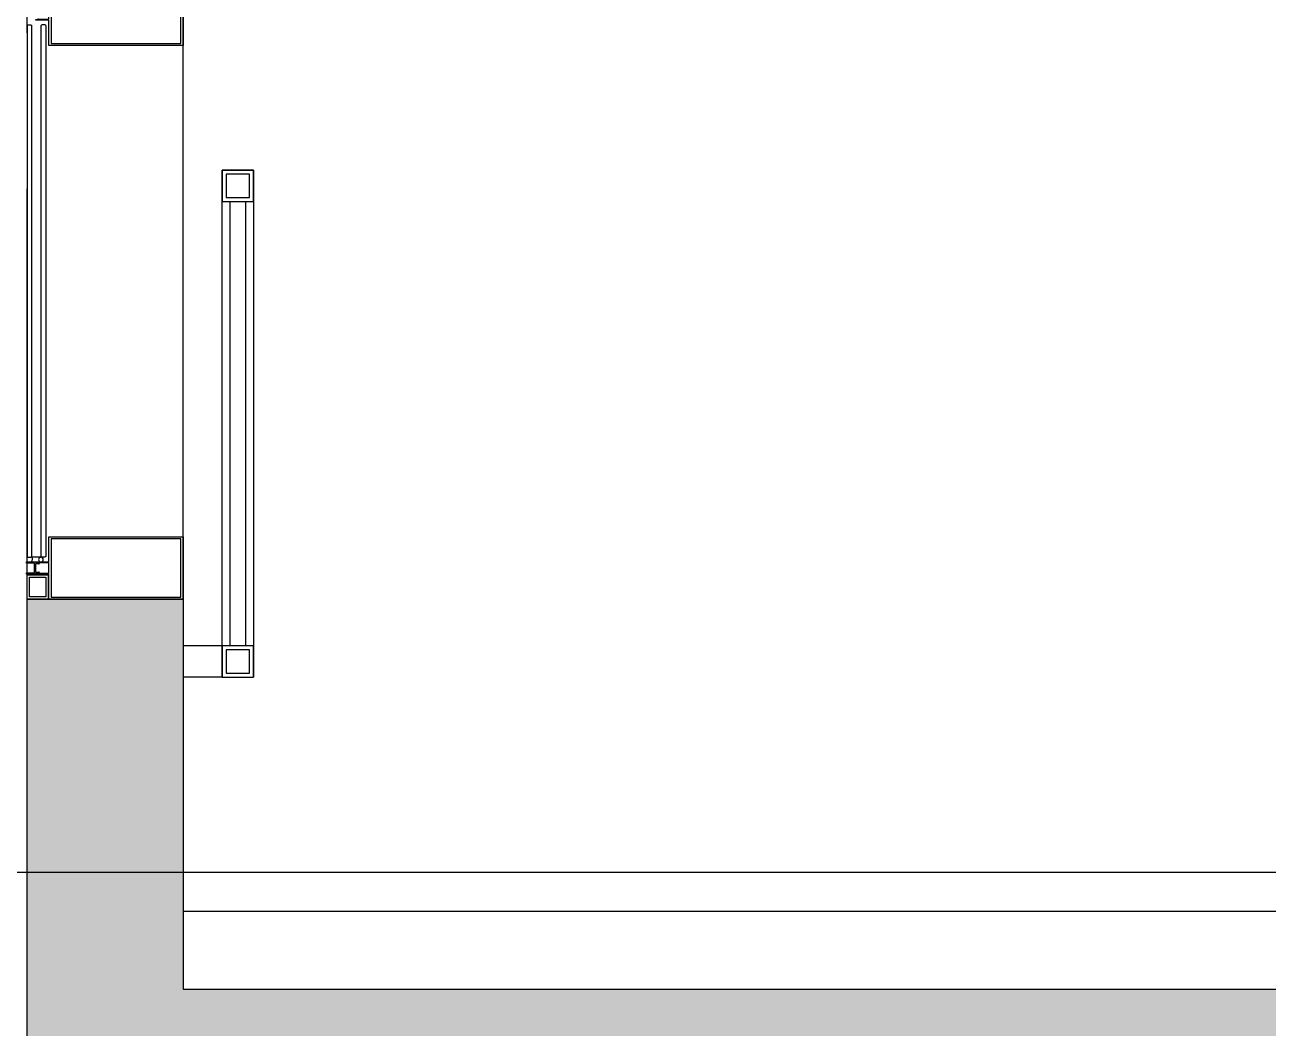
# Model space of a CAD drawing. Extents: x 1980812 to 2578970, y -669191 to 284498.
# Drawn here: x 2538766 to 2540358, y -260690 to -259404 of the extents above; entities that cross this region are included whole.
import ezdxf

# ---------------------------------------------------------------- set-up
doc = ezdxf.new("R2010")
doc.units = 0
doc.header["$LTSCALE"] = 1000
doc.header["$MEASUREMENT"] = 0
doc.linetypes.add('DOTE', pattern=[2.42, 2, -0.2, 0.02, -0.2])
for name, color, linetype in [('A-SECT-MCUT', 1, 'Continuous'), ('A-SECT-MCUT-FINE', 137, 'Continuous'), ('dote', 1, 'DOTE'), ('SPACE_HATCH', 8, 'Continuous'), ('WALL', 4, 'Continuous'), ('WINDOW', 2, 'Continuous'), ('栏杆', 143, 'Continuous'), ('空线', 3, 'Continuous'), ('面层', 31, 'Continuous')]:
    doc.layers.add(name, color=color, linetype=linetype)

# ---------------------------------------------------------------- blocks, each defined once
blk = doc.blocks.new('A$C32E42E09')
at = {"layer": '栏杆', "color": 2}
for p, q in [((60, 763.5), (60, 193.5)), ((80, 763.5), (80, 193.5))]:
    blk.add_line(p, q, dxfattribs=at)
at = {"layer": '栏杆'}
for p, q in [((50, 193.5), (0, 193.5)), ((50, 153.5), (0, 153.5))]:
    blk.add_line(p, q, dxfattribs=at)
blk.add_lwpolyline([(50, 153.5), (50, 803.5), (90, 803.5), (90, 153.5)], dxfattribs=at)
at = {"layer": '栏杆', "color": 2}
for points in [[(50, 763.5), (90, 763.5), (90, 803.5), (50, 803.5)], [(55, 768.5), (85, 768.5), (85, 798.5), (55, 798.5)], [(50, 153.5), (90, 153.5), (90, 193.5), (50, 193.5)], [(55, 158.5), (85, 158.5), (85, 188.5), (55, 188.5)]]:
    blk.add_lwpolyline(points, close=True, dxfattribs=at)
blk = doc.blocks.new('19层')
at = {"layer": 'SPACE_HATCH'}
h = blk.add_hatch(color=256, dxfattribs=at)
h.dxf.hatch_style = 1
h.paths.add_polyline_path([(26200, -250), (19000, -250), (19000, -1350), (18500, -1350), (18500, -250), (14577.7, -250), (10600, -250), (10600, -250), (10600, -1350), (10100, -1350), (10100, -250), (3300, -250), (3300, -900), (2900, -900), (2900, -250), (50, -250), (50, -800), (670, -800), (670, -900), (-200, -900), (-200, 150), (-200, 350), (0, 350), (0, -150), (14234.9, -150), (28900, -150), (28900, 350), (29100, 350), (29100, 150), (29100, 150), (29100, -900), (28230, -900), (28230, -800), (28850, -800), (28850, -250), (26600, -250), (26600, -900), (26200, -900)])
at = {"layer": 'WALL'}
for p, q in [((28900, 350, 0), (28900, -150, 0)), ((29100, 350, 0), (28900, 350, 0)), ((29100, 150, 0), (29100, 350, 0)), ((29100, 150, 0), (29100, 350, 0)), ((29100, 150, 0), (29100, 150, 0)), ((29100, -900, 0), (29100, 150, 0)), ((29100, 150, 0), (29100, 150, 0)), ((28900, -150, 0), (14234.9, -150, 0))]:
    blk.add_line(p, q, dxfattribs=at)
at = {"layer": '面层'}
for p, q in [((28900, 0, 0), (14234.9, 0, 0)), ((28900, -50, 0), (14234.9, -50, 0))]:
    blk.add_line(p, q, dxfattribs=at)
at = {"layer": '栏杆', "xscale": -1, "rotation": 359.9999999999997}
blk.add_blockref('A$C32E42E09', (28900, 96.5, 0), dxfattribs=at)
blk = doc.blocks.new('pm5')
at = {"layer": 'A-SECT-MCUT', "elevation": 0}
for points in [[(28900, -2900), (28900, -2940), (29035.6, -2940), (29072, -2940), (29072, -2907.8), (29088.7, -2907.8), (29088.7, -2906.9), (29085.2, -2906), (29084.7, -2906.6), (29072, -2906.6), (29072, -2900), (29072, -2893.5), (29084.7, -2893.5), (29085.2, -2894), (29088.7, -2893.1), (29088.7, -2892.3), (29072, -2892.3), (29072, -2860), (29035.6, -2860), (28900, -2860)], [(29069, -2937.5), (28903, -2937.5), (28903, -2900), (28903, -2862.5), (29069, -2862.5)], [(28900, -3610), (28900, -3650), (29035.6, -3650), (29072, -3650), (29072, -3617.8), (29088.7, -3617.8), (29088.7, -3616.9), (29085.2, -3616), (29084.7, -3616.6), (29072, -3616.6), (29072, -3610), (29072, -3603.5), (29084.7, -3603.5), (29085.2, -3604), (29088.7, -3603.1), (29088.7, -3602.3), (29072, -3602.3), (29072, -3570), (29035.6, -3570), (28900, -3570)], [(29069, -3647.5), (28903, -3647.5), (28903, -3610), (28903, -3572.5), (29069, -3572.5)], [(29089.3, -3615.3), (29085.5, -3615), (29084.6, -3616.1), (29085.2, -3616.6), (29085.7, -3616), (29089.3, -3616.9), (29089.3, -3617.8), (29100.5, -3617.8), (29100.5, -3616.3), (29090.5, -3616.3), (29090.5, -3603.8), (29100.5, -3603.8), (29100.5, -3602.3), (29089.3, -3602.3), (29089.3, -3603.1), (29085.7, -3604), (29085.2, -3603.5), (29084.6, -3603.9), (29085.5, -3605), (29089.3, -3604.7)], [(29100, -3618.8), (29073, -3618.8), (29073, -3650), (29100, -3650)], [(29097, -3621.7), (29076, -3621.7), (29076, -3647), (29097, -3647)]]:
    blk.add_lwpolyline(points, close=True, dxfattribs=at)
at = {"layer": 'A-SECT-MCUT-FINE'}
for p, q in [((28900, -3650, 0), (28900, -1456.6, 0)), ((29081, -3596.3, 0), (29095, -3596.3, 0))]:
    blk.add_line(p, q, dxfattribs=at)
blk.add_circle((29082.2, -3599.3, 0), 2.98, dxfattribs=at)
blk.add_arc((29098.8, -3598.8, 0), 5.39, 152.0817, 219.4318, dxfattribs=at)
at = {"layer": 'WINDOW'}
for p, q in [((29076, -2914.7, 0), (29077, -2913.7, 0)), ((29076, -2914.7, 0), (29076, -3595.3, 0)), ((29077, -2913.7, 0), (29081, -2913.7, 0)), ((29081, -2913.7, 0), (29082, -2914.7, 0)), ((29082, -3595.3, 0), (29082, -2914.7, 0)), ((29095, -2913.7, 0), (29094, -2914.7, 0)), ((29094, -3595.3, 0), (29094, -2914.7, 0)), ((29099, -2913.7, 0), (29095, -2913.7, 0)), ((29100, -2914.7, 0), (29099, -2913.7, 0)), ((29100, -2914.7, 0), (29100, -3595.3, 0)), ((29076, -3595.3, 0), (29077, -3596.3, 0)), ((29077, -3596.3, 0), (29081, -3596.3, 0)), ((29081, -3596.3, 0), (29082, -3595.3, 0)), ((29095, -3596.3, 0), (29094, -3595.3, 0)), ((29099, -3596.3, 0), (29095, -3596.3, 0)), ((29100, -3595.3, 0), (29099, -3596.3, 0))]:
    blk.add_line(p, q, dxfattribs=at)

msp = doc.modelspace()

# ---------------------------------------------------------------- linework, layer by layer
at = {"layer": 'dote'}
for p, q in [((2538768.4, -317274.3, 0), (2538768.4, -255997.6, 0)), ((2537150.5, -260490.4, 0), (2570533, -260490.4, 0))]:
    msp.add_line(p, q, dxfattribs=at)

# ---------------------------------------------------------------- block references
at = {"layer": '空线', "xscale": -1, "rotation": 359.9999999999997}
for name, p in [('pm5', (2567868.4, -256490.4, 0)), ('19层', (2567868.4, -260490.4, 0))]:
    msp.add_blockref(name, p, dxfattribs=at)

doc.saveas('drawing.dxf')
